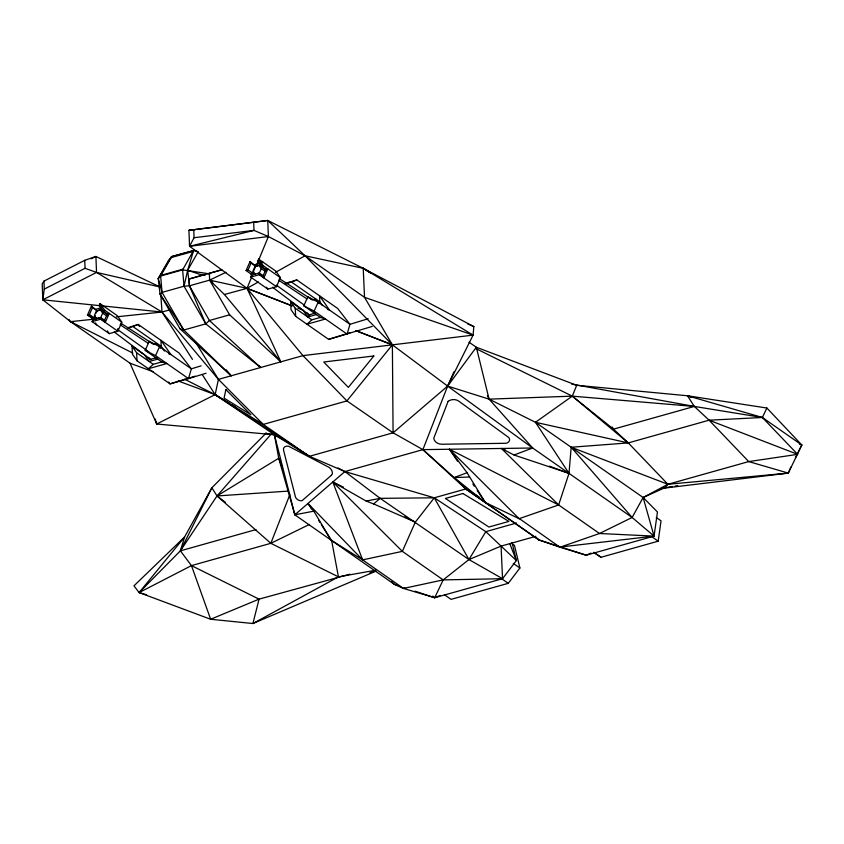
<?xml version="1.0" encoding="UTF-8"?>
<svg xmlns="http://www.w3.org/2000/svg" width="844" height="844" viewBox="0 0 844 844"><rect width="100%" height="100%" fill="white"/><g stroke="black" fill="none" stroke-linecap="round" stroke-linejoin="round"><path stroke-width="1.27" d="M117.875 328.58L117.843 331.217L109.256 333.633L92.08 321.638L92.977 319.612L99.634 317.734L105.268 322.429L109.256 313.43L107.325 313.968L104.234 320.952M512.076 542.66L516.349 560.543L502.549 578.71L434.692 597.731L403.485 588.437L394.285 584.291L294.83 514.808L344.901 471.553L422.897 449.641L447.637 386.098L473.083 335.121L473.832 326.575L363.226 268.308L267.759 220.474L188.929 230.317L189.552 246.29L247.018 288.332L302.975 355.619L346.926 400.911L393.082 432.803L422.897 449.641L465.772 488.961L485.279 502.465L519.123 518.691L558.633 504.965L569.004 473.378L571.177 447.246L628.274 442.91L709.097 420.196L762.364 417.485L801.8 445.01L788.317 473.115L660.989 488.528M153.46 371.856L130.029 363.205L70.548 321.659L42.822 299.81L44.278 289.102L43.962 281.115L84.738 260.321L95.9 256.449L160.255 287.065L96.532 272.422L85.054 268.308L44.278 289.102M593.659 552.314L600.991 557.283L658.193 541.183L661.052 520.843L656.315 517.53M130.029 363.205L156.699 424.004L215.136 394.633L218.427 379.378L195.249 341.693M258.95 365.505L260.638 367.52L205.767 323.853L184.034 286.221L187.663 270.27L193.635 250.425L194.468 250.51L171.648 256.597L168.842 259.868L158.25 278.531L160.012 294.071L180.004 328.759L231.224 375.78L226.171 369.746M266.229 433.035L211.865 487.779L184.541 537.048L133.964 585.841L139.123 592.572L191.451 565.617L270.829 543.314L289.882 494.542M91.247 258.823L95.9 256.449L96.532 272.422L162.006 312.037L218.427 379.378L302.975 355.619L473.083 335.121L364.534 297.331L305.053 255.774L268.392 236.542L189.552 246.29L194.067 237.723L193.751 229.726L188.929 230.317L267.759 220.474L305.053 255.774L392.376 344.837L447.637 386.098L489.077 399.138L535.465 422.295L572.295 396.152L576.705 385.286L687.47 395.762L766.901 408.032L801.8 445.01L795.459 457.754M221.972 269.763L209.365 273.329L209.628 280.134L229.621 314.823L280.841 361.844L247.018 288.332L251.491 277.497M256.956 264.246L268.392 236.542L267.759 220.474M788.317 473.115L748.734 461.584L709.097 420.196L694.348 406.439L687.47 395.762L762.364 417.485L797.654 454.357L748.734 461.584L667.91 484.287L628.274 442.91L535.465 422.295L643.128 497.506L657.455 511.97L654.058 536.109L632.114 517.477L532.669 447.995L422.897 449.641L454.146 477.567L465.772 488.961L538.905 539.928L559.973 547.229L599.493 533.503L632.114 517.477L643.128 497.506L667.91 484.287L788.317 473.115L790.849 467.017M453.924 371.814L447.637 386.098L393.082 432.803L309.389 456.319L274.406 434.765L215.136 394.633L184.572 379.209M96.068 313.061L97.102 310.74L91.468 306.045L87.481 315.044L92.07 318.251L93.389 320.14M96.205 318.958L87.481 315.044L89.411 314.506L92.502 307.522L91.468 306.045M99.634 317.734L100.668 319.222L117.843 331.217L121.831 322.218L117.232 315.624L100.056 303.629L99.159 305.655L102.725 310.761L107.325 313.968M92.07 318.251L94 317.713L95.034 315.392M100.742 317.523L102.662 313.177L100.447 310.001L96.3 311.172L94.38 315.508L96.596 318.684L100.742 317.523L104.983 320.551M161.805 361.928L153.218 364.344L148.365 368.744L166.89 363.532L161.805 361.928L145.221 350.344L149.209 341.345L159.558 346.631L191.345 368.839L201.062 365.863M206.063 373.259L188.497 378.629L155.57 355.63L159.558 346.631M246.079 270.534L250.067 261.524L255.7 266.219L252.609 273.192L250.679 273.741L246.079 270.534L248.009 269.985L251.101 263.012L250.067 261.524M276.452 286.707L259.277 274.701L258.232 273.224L263.866 277.919L267.854 268.909L265.923 269.458L261.334 266.25L257.768 261.144L258.665 259.119L275.84 271.114L280.44 277.697L276.452 286.707L267.854 289.112L250.679 277.117L251.575 275.091L259.34 273.002L263.581 276.03M259.34 273.002L261.26 268.666L259.045 265.491L254.899 266.651L252.978 270.998L255.194 274.173M262.832 276.431L265.923 269.458M320.414 317.418L311.816 319.823L306.973 324.223L325.489 319.021L320.414 317.418L303.819 305.823L307.817 296.824L318.167 302.11L349.954 324.318L368.163 318.747M372.193 326.438L328.643 339.362L295.653 316.321L291.053 309.727L290.631 301.656L303.165 310.413L307.765 316.996L308.672 314.97L315.329 313.103M285.209 283.742L296.824 279.934L337.653 308.45L349.954 324.318L347.095 334.118L314.168 311.119L318.167 302.11M535.845 536.33L501.072 546.1L468.947 559.572L443.195 579.902L434.692 597.731L415.1 591.211M766.901 408.032L762.364 417.485L694.348 406.439L571.673 384.115M180.004 328.759L183.792 330.025L205.767 323.853L189.425 285.81L187.663 270.27L198.256 251.607L193.635 250.425L171.648 256.597L160.645 276.041L158.25 278.531L162.048 292.393L183.792 330.025L231.224 375.78M193.635 250.425L182.62 269.869L184.034 286.221L162.048 292.393L160.012 294.071L183.792 330.025M158.25 278.531L171.648 256.597M672.552 486.482L664.755 487.769L643.128 497.506L654.058 536.109L586.2 555.204L559.973 547.229L519.229 518.511M560.089 547.049L654.058 536.109L599.493 533.503L558.633 504.965L449.441 449.24L457.49 461.193M43.962 281.115L42.2 283.848L42.822 299.81L162.006 312.037L170.15 309.748M270.607 434.723L217.013 495.955L180.394 550.826L139.123 592.572L210.641 619.264L252.915 623.526L375.918 571.177M444.419 594.735L451.055 599.367L508.257 583.331L519.893 568.023L514.481 545.403L511.643 543.42M275.471 272.38L305.053 255.774L363.226 268.308L364.534 297.331L392.376 344.837L346.926 400.911L263.222 424.426L215.136 394.633L178.137 380.971M664.755 487.769L667.91 484.287L571.177 447.246L632.114 517.477M205.767 323.853L209.417 320.498L229.621 314.823M501.072 546.1L502.549 578.71L443.195 579.902L403.485 588.437L362.625 559.889L332.8 482.008L366.138 501.051L373.639 503.931L380.169 498.35L434.27 497.812L465.772 488.961L473.558 493.677M349.827 574.205L259.055 599.145L210.641 619.264L191.451 565.617L180.394 550.826L211.865 487.779L217.013 495.955L278.72 458.239L274.406 434.765L265.343 433.341M184.034 286.221L189.425 285.81L209.628 280.134L224.42 294.503L247.018 288.332L258.401 281.949M42.822 299.81L96.532 272.422M288.701 491.071L217.013 495.955L270.829 543.314L309.463 524.43M212.73 282.297L209.628 280.134L225.981 272.296M127.613 327.799L138.226 324.455L179.044 352.971L191.345 368.839L188.497 378.629L170.034 383.883L137.055 360.831L132.445 354.248L132.023 346.167L144.567 354.923L149.166 361.517L157.765 359.101M128.277 328.158L138.226 324.455L139.566 326.512M296.824 279.934L285.652 283.985M591.011 553.063L586.2 555.204L538.905 539.928L485.279 502.465L454.146 477.567L467.07 472.703L485.279 502.465L477.24 490.522M440.178 595.442L434.692 597.731L432.761 596.022M369.524 573.087L373.196 571.652M558.633 504.965L501.431 448.47L514.038 455.011L532.669 447.995L489.077 399.138L487.421 395.572M195.175 376.181L170.034 383.883L168.61 382.037M328.643 339.362L350.007 332.821M260.638 367.52L209.417 320.498L189.425 285.81L189.151 279.005L202.465 275.207L205.029 275.482M171.079 257.61L193.054 251.449M161.046 275.323L183.032 269.152M189.151 279.005L221.086 269.974M96.058 309.252L102.198 307.532M254.666 264.742L263.254 262.326M102.651 309.178L97.102 310.74L92.502 307.522M261.25 264.657L255.7 266.219L251.101 263.012M102.725 310.761L104.667 310.223L121.831 322.218M261.334 266.25L263.265 265.702L280.44 277.697M92.08 321.638L100.668 319.222M250.679 277.117L259.277 274.701M153.471 344.542L157.153 343.508L160.434 348.213M312.069 300.031L315.751 298.998L319.043 303.703M156.72 357.624L150.063 359.491L148.639 357.445M307.765 316.996L316.363 314.59M255.996 529.589L180.394 550.826L184.541 537.048L139.123 592.572L146.677 594.82M364.07 559.488L362.625 559.889L331.175 540.192L321.332 524.609M516.56 523.016L485.806 531.657L468.947 559.572L502.549 578.71L498.635 578.91M403.485 588.437L404.93 588.025M189.552 246.29L253.991 230.401L268.392 236.542M331.175 540.192L313.799 511.158L294.83 514.808L278.72 458.239L282.445 467.914M366.138 501.051L380.169 498.35L468.947 559.572L434.27 497.812L344.901 471.553L309.389 456.319L215.136 394.633L202.391 374.81M375.78 570.217L338.433 576.853L252.915 623.526L259.055 599.145L191.451 565.617M675.147 486.06L677.753 485.627M194.067 237.723L253.991 230.401L253.685 222.383M92.756 319.317L70.548 321.659L68.976 319.559M116.272 316.848L162.006 312.037L192.464 359.386M454.146 477.567L469.475 477.008M475.583 348.445L572.295 396.152L613.514 429.153L694.348 406.439L572.295 396.152L489.077 399.138L476.322 347.243L468.979 342.168M288.237 282.35L291.792 282.255L319.802 301.825L322.429 305.591M209.723 273.899L182.62 269.869L160.645 276.041L162.048 292.393M155.169 419.004L156.699 424.004L274.406 434.765L282.497 438.986M89.411 314.506L94 317.713L96.575 318.22M73.09 322.197L70.548 321.659L132.856 353.098M209.628 280.134L247.018 288.332L292.214 305.908M327.451 309.379L329.487 310.022L319.559 295.822L319.802 301.825M168.842 353.889L170.878 354.533L160.961 340.332L161.193 346.335L164.485 351.041M187.663 270.27L202.465 275.207M399.18 585.915L394.285 584.291L391.521 581.474M514.038 455.011L569.004 473.378L535.465 422.295M501.431 448.47L505.113 449.82M549.349 466.131L569.004 473.378M576.705 385.286L476.322 347.243L447.637 386.098L532.669 447.995M709.097 420.196L797.654 454.357M291.771 305.76L247.018 288.332M297.9 308.144L302.817 310.054M355.567 330.542L392.376 344.837L393.082 432.803M355.735 330.595L392.376 344.837M687.47 395.762L691.099 397.313M467.808 324.012L473.832 326.575M799.405 443.965L801.8 445.01M373.639 503.931L415.322 522.119L434.27 497.812L485.806 531.657L516.349 560.543L509.797 543.631M343.413 487.167L332.8 482.008L402.345 551.364L443.195 579.902M404.719 516.961L415.322 522.119L402.345 551.364L362.625 559.889L307.986 503.446L311.499 509.016M270.829 543.314L338.433 576.853L331.534 539.991M303.819 305.823L314.168 311.119M145.221 350.344L155.57 355.63M337.969 467.935L344.901 471.553L380.169 498.35M254.814 274.448L248.009 269.985M370.832 273.224L363.226 268.308L371.065 272.981M475.784 495.027L479.118 497.053M215.136 394.633L229.557 403.369M231.783 404.719L235.107 406.734M259.509 421.536L261.724 422.876M363.226 268.308L473.083 335.121M259.045 265.491L266.451 270.27M279.322 278.583L311.056 299.061M100.447 310.001L107.842 314.78M120.882 323.199L151.414 342.907M261.26 268.666L265.586 271.525M278.562 280.113L306.984 298.913M102.662 313.177L106.977 316.036M120.143 324.74L148.46 343.476M309.389 456.319L263.222 424.426L218.427 379.378M257.768 261.144L259.604 262.421M651.557 536.552L658.193 541.183M307.817 296.824L310.951 299.019M290.631 301.656L295.231 308.239L311.816 319.823M594.355 552.651L600.991 557.283M513.257 563.391L519.893 568.023M501.621 578.699L508.257 583.331M133.194 326.776L161.193 346.335M149.209 341.345L153.386 344.257M132.023 346.167L136.623 352.76L153.218 364.344M276.294 285.103L304.684 305.37M117.907 329.782L148.934 351.927M272.57 287.255L309.737 315.276M114.204 331.956L150.992 359.671M217.013 495.955L225.359 502.317M572.295 396.152L628.274 442.91L613.514 429.153L612.143 427.011M537.037 538.134L538.905 539.928M519.123 518.691L449.441 449.24L467.07 472.703M224.42 294.503L280.841 361.844M307.986 503.446L313.799 511.158M307.237 312.934L308.672 314.97M258.665 259.119L263.265 265.702M266.535 287.234L267.854 289.112M250.679 273.741L251.987 275.619M100.056 303.629L104.667 310.223M107.283 330.806L109.256 333.633M94 317.713L95.435 319.76M95.361 322.957L96.67 324.845M472.851 484.002L474.307 486.176M318.526 520.157L319.929 522.383M274.406 434.765L294.83 514.808L294.461 512.297M156.309 421.736L156.699 424.004M160.719 293.638L162.006 312.037M295.231 308.239L295.653 316.321M136.623 352.76L137.055 360.831M84.738 260.321L85.054 268.308M225.897 389.611L224.061 398.115L250.879 414.731L225.897 389.611M448.143 401.301L433.753 438.236A8.493 7.016 -5.3 0 0 441.992 444.239L505.809 443.279A4.241 3.513 -5.3 0 0 509.375 440.779A4.241 3.513 -5.3 0 0 508.204 437.129L458.777 401.143A8.05 6.646 -5.3 0 0 448.143 401.301M373.829 355.968L348.361 387.396L323.727 362.013L373.829 355.968M331.386 475.309L302.289 500.45A4.241 2.479 31.3 0 1 298.354 500.049A4.241 2.479 31.3 0 1 295.453 496.894L283.584 450.358A8.05 4.695 31.3 0 1 288.437 446.17L329.413 467.555A8.44 4.916 31.3 0 1 331.386 475.309M462.923 493.518L445.368 498.456L488.887 527.036L508.921 521.402L462.923 493.518"/></g></svg>
